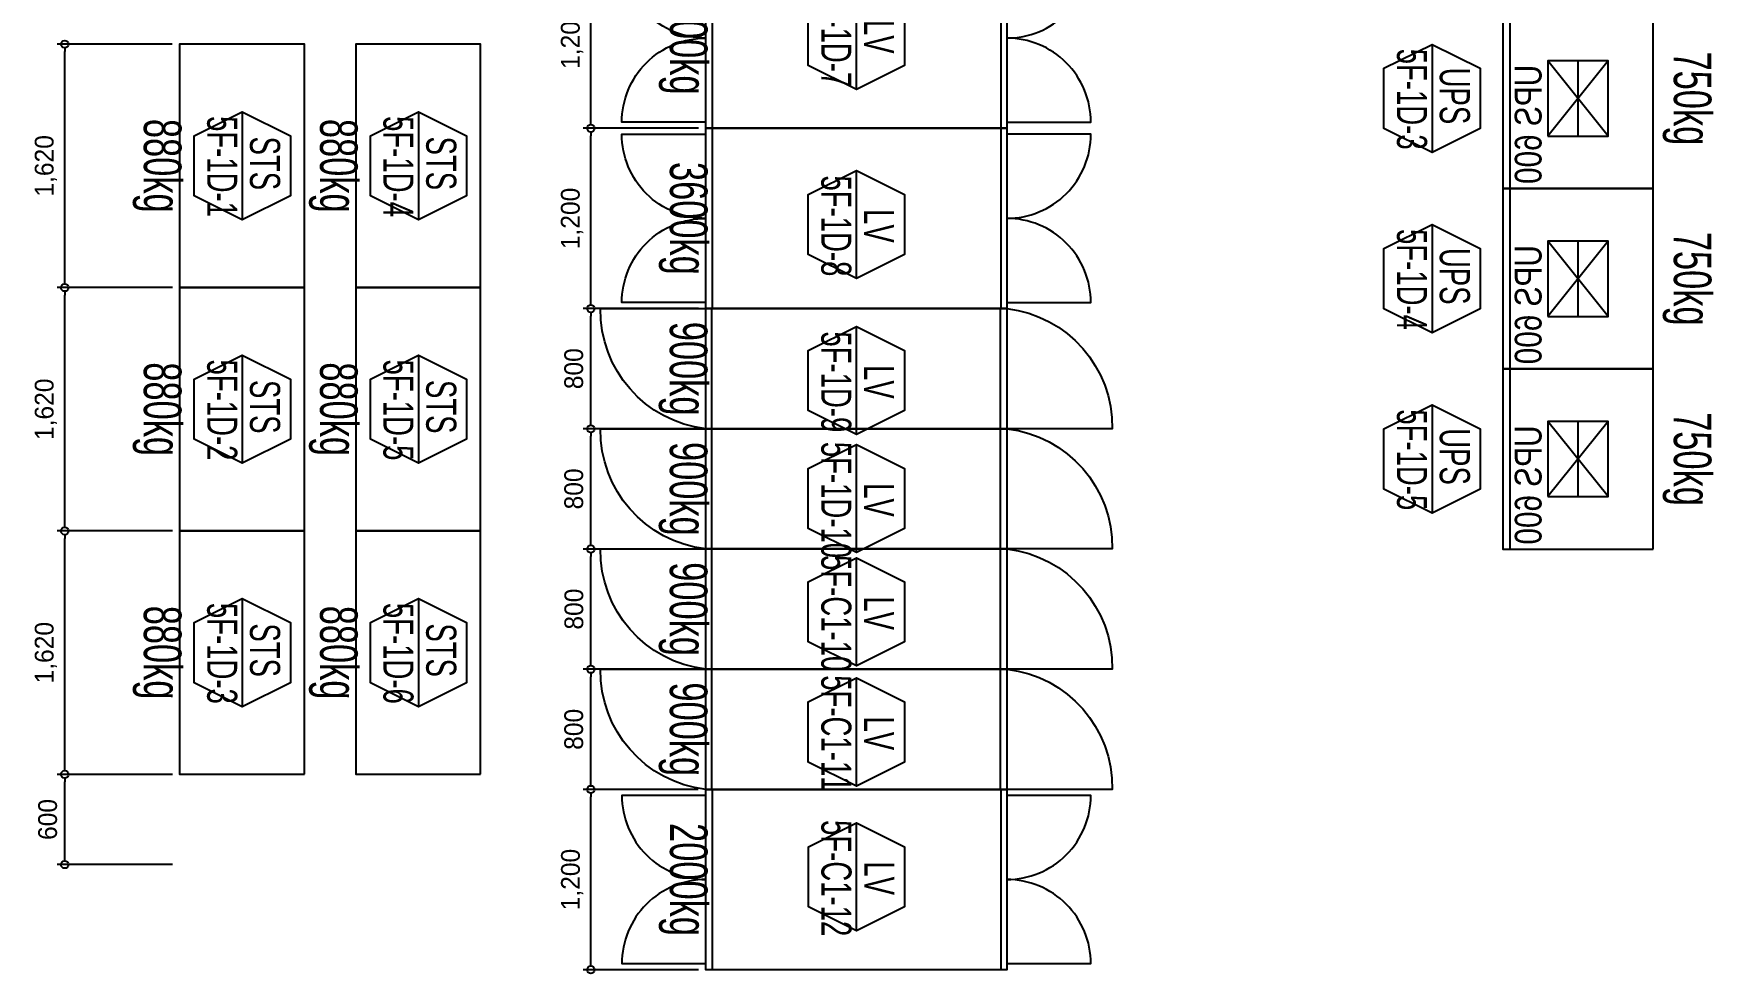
# Model space of a CAD drawing. Header units: millimetres. Extents: x 89978 to 501025, y -351975 to 837171.
# Drawn here: x 328279 to 339451, y 402023 to 408278 of the extents above; entities that cross this region are included whole.
import ezdxf
from ezdxf.enums import TextEntityAlignment as Align

# ---------------------------------------------------------------- set-up
doc = ezdxf.new("R2010")
doc.units = ezdxf.units.MM
doc.header["$LTSCALE"] = 150
doc.layers.get('Defpoints').update_dxf_attribs({"color": 150})
for name, color, linetype in [('------00 Switch Gear', 3, 'Continuous'), ('------00 Switch Gear_Number', 1, 'Continuous'), ('-----36 Dimension', 1, 'Continuous'), ('20251030_전기하중검토', 241, 'Continuous')]:
    doc.layers.add(name, color=color, linetype=linetype)
doc.layers.add('NOPLOT', color=191, linetype='Continuous', plot=False)
doc.styles.add('ELEC', font='')
doc.styles.get('ELEC').set_extended_font_data('Dotum')
doc.dimstyles.new('ELEC', dxfattribs={"dimscale": 100, "dimtxt": 2, "dimasz": 1, "dimexe": 2, "dimexo": 1, "dimgap": 1, "dimtad": 1, "dimdec": 0, "dimrnd": 0.25, "dimzin": 9, "dimdsep": 32, "dimlunit": 6, "dimtxsty": 'ELEC', "dimblk": 'Z_DOT', "dimcen": 3, "dimclrd": 7, "dimclre": 7, "dimclrt": 3, "dimadec": 0, "dimazin": 0, "dimtfac": 1, "dimtdec": 0, "dimtix": 1, "dimtmove": 2, "dimatfit": 1, "dimfxl": 1, "dimarcsym": 0})

# ---------------------------------------------------------------- blocks, each defined once
blk = doc.blocks.new('_DOTBLANK')
at = {"color": 0, "linetype": 'ByBlock'}
blk.add_line((-0.5, 0), (-1, 0), dxfattribs=at)
blk.add_circle((0, 0), 0.5, dxfattribs=at)
blk = doc.blocks.new('*D182')
at = {"layer": '-----36 Dimension', "color": 0, "lineweight": -2, "transparency": 16777216}
for p, q in [((329200, 403348), (328436, 403348)), ((328486, 402798), (328486, 403298)), ((329202, 402748), (328436, 402748))]:
    blk.add_line(p, q, dxfattribs=at)
at = {"layer": 'Defpoints', "color": 0, "transparency": 16777216}
for p in [(328486, 403348), (329250, 403348, 0), (329252, 402748, 0)]:
    blk.add_point(p, dxfattribs=at)
at = {"layer": '-----36 Dimension', "color": 0, "lineweight": -2, "transparency": 16777216, "xscale": 50, "yscale": 50, "zscale": 50}
for p, rotation in [((328486, 403348), 90), ((328486, 402748), 270)]:
    blk.add_blockref('_DOTBLANK', p, dxfattribs=dict(at, rotation=rotation))
at = {"layer": '-----36 Dimension', "color": 0, "transparency": 16777216, "insert": (328373, 403048), "char_height": 125, "attachment_point": 5, "rotation": 90, "style": 'ELEC'}
blk.add_mtext('600', dxfattribs=at)
blk = doc.blocks.new('Z_DOT')
for p, q in [((-2, 0), (2, 0)), ((0, -2), (0, 2))]:
    blk.add_line(p, q)
for radius in [2.5, 1.25]:
    blk.add_circle((0, 0), radius)
blk = doc.blocks.new('STS-R')
blk.add_lwpolyline([(886994, -128588), (888614, -128588), (888614, -129418), (886994, -129418), (886994, -128588)])
blk = doc.blocks.new('*D153')
at = {"layer": '-----36 Dimension', "color": 0, "lineweight": -2, "transparency": 16777216}
for p, q in [((329200, 408208), (328436, 408208)), ((328486, 406638), (328486, 408158)), ((329202, 406588), (328436, 406588))]:
    blk.add_line(p, q, dxfattribs=at)
at = {"layer": 'Defpoints', "color": 0, "transparency": 16777216}
for p in [(328486, 408208), (329250, 408208, 0), (329252, 406588, 0)]:
    blk.add_point(p, dxfattribs=at)
at = {"layer": '-----36 Dimension', "color": 0, "lineweight": -2, "transparency": 16777216, "xscale": 50, "yscale": 50, "zscale": 50}
for p, rotation in [((328486, 408208), 90), ((328486, 406588), 270)]:
    blk.add_blockref('_DOTBLANK', p, dxfattribs=dict(at, rotation=rotation))
at = {"layer": '-----36 Dimension', "color": 0, "transparency": 16777216, "insert": (328361, 407398), "char_height": 125, "attachment_point": 5, "rotation": 90, "style": 'ELEC'}
blk.add_mtext('1,620', dxfattribs=at)
blk = doc.blocks.new('*D154')
at = {"layer": '-----36 Dimension', "color": 0, "lineweight": -2, "transparency": 16777216}
for p, q in [((329200, 406588), (328436, 406588)), ((328486, 405018), (328486, 406538)), ((329202, 404968), (328436, 404968))]:
    blk.add_line(p, q, dxfattribs=at)
at = {"layer": 'Defpoints', "color": 0, "transparency": 16777216}
for p in [(328486, 406588), (329250, 406588, 0), (329252, 404968, 0)]:
    blk.add_point(p, dxfattribs=at)
at = {"layer": '-----36 Dimension', "color": 0, "lineweight": -2, "transparency": 16777216, "xscale": 50, "yscale": 50, "zscale": 50}
for p, rotation in [((328486, 406588), 90), ((328486, 404968), 270)]:
    blk.add_blockref('_DOTBLANK', p, dxfattribs=dict(at, rotation=rotation))
at = {"layer": '-----36 Dimension', "color": 0, "transparency": 16777216, "insert": (328361, 405778), "char_height": 125, "attachment_point": 5, "rotation": 90, "style": 'ELEC'}
blk.add_mtext('1,620', dxfattribs=at)
blk = doc.blocks.new('*D155')
at = {"layer": '-----36 Dimension', "color": 0, "lineweight": -2, "transparency": 16777216}
for p, q in [((329200, 404968), (328436, 404968)), ((328486, 403398), (328486, 404918)), ((329202, 403348), (328436, 403348))]:
    blk.add_line(p, q, dxfattribs=at)
at = {"layer": 'Defpoints', "color": 0, "transparency": 16777216}
for p in [(328486, 404968), (329250, 404968, 0), (329252, 403348, 0)]:
    blk.add_point(p, dxfattribs=at)
at = {"layer": '-----36 Dimension', "color": 0, "lineweight": -2, "transparency": 16777216, "xscale": 50, "yscale": 50, "zscale": 50}
for p, rotation in [((328486, 404968), 90), ((328486, 403348), 270)]:
    blk.add_blockref('_DOTBLANK', p, dxfattribs=dict(at, rotation=rotation))
at = {"layer": '-----36 Dimension', "color": 0, "transparency": 16777216, "insert": (328361, 404158), "char_height": 125, "attachment_point": 5, "rotation": 90, "style": 'ELEC'}
blk.add_mtext('1,620', dxfattribs=at)
blk = doc.blocks.new('*D33')
at = {"layer": '-----36 Dimension', "color": 0, "lineweight": -2, "transparency": 16777216}
for p, q in [((332698, 408848), (331935, 408848)), ((331985, 407698), (331985, 408798)), ((332701, 407648), (331935, 407648))]:
    blk.add_line(p, q, dxfattribs=at)
at = {"layer": 'Defpoints', "color": 0, "transparency": 16777216}
for p in [(331985, 408848), (332748, 408848, 0), (332751, 407648, 0)]:
    blk.add_point(p, dxfattribs=at)
at = {"layer": '-----36 Dimension', "color": 0, "lineweight": -2, "transparency": 16777216, "xscale": 50, "yscale": 50, "zscale": 50}
for p, rotation in [((331985, 408848), 90), ((331985, 407648), 270)]:
    blk.add_blockref('_DOTBLANK', p, dxfattribs=dict(at, rotation=rotation))
at = {"layer": '-----36 Dimension', "color": 0, "transparency": 16777216, "insert": (331860, 408248), "char_height": 125, "attachment_point": 5, "rotation": 90, "style": 'ELEC'}
blk.add_mtext('1,200', dxfattribs=at)
blk = doc.blocks.new('*D34')
at = {"layer": '-----36 Dimension', "color": 0, "lineweight": -2, "transparency": 16777216}
for p, q in [((332698, 407648), (331935, 407648)), ((331985, 406498), (331985, 407598)), ((332701, 406448), (331935, 406448))]:
    blk.add_line(p, q, dxfattribs=at)
at = {"layer": 'Defpoints', "color": 0, "transparency": 16777216}
for p in [(331985, 407648), (332748, 407648, 0), (332751, 406448, 0)]:
    blk.add_point(p, dxfattribs=at)
at = {"layer": '-----36 Dimension', "color": 0, "lineweight": -2, "transparency": 16777216, "xscale": 50, "yscale": 50, "zscale": 50}
for p, rotation in [((331985, 407648), 90), ((331985, 406448), 270)]:
    blk.add_blockref('_DOTBLANK', p, dxfattribs=dict(at, rotation=rotation))
at = {"layer": '-----36 Dimension', "color": 0, "transparency": 16777216, "insert": (331860, 407048), "char_height": 125, "attachment_point": 5, "rotation": 90, "style": 'ELEC'}
blk.add_mtext('1,200', dxfattribs=at)
blk = doc.blocks.new('*D35')
at = {"layer": '-----36 Dimension', "color": 0, "lineweight": -2, "transparency": 16777216}
for p, q in [((332698, 406448), (331935, 406448)), ((331985, 405698), (331985, 406398)), ((332700, 405648), (331935, 405648))]:
    blk.add_line(p, q, dxfattribs=at)
at = {"layer": 'Defpoints', "color": 0, "transparency": 16777216}
for p in [(331985, 406448), (332748, 406448, 0), (332750, 405648)]:
    blk.add_point(p, dxfattribs=at)
at = {"layer": '-----36 Dimension', "color": 0, "lineweight": -2, "transparency": 16777216, "xscale": 50, "yscale": 50, "zscale": 50}
for p, rotation in [((331985, 406448), 90), ((331985, 405648), 270)]:
    blk.add_blockref('_DOTBLANK', p, dxfattribs=dict(at, rotation=rotation))
at = {"layer": '-----36 Dimension', "color": 0, "transparency": 16777216, "insert": (331872, 406048), "char_height": 125, "attachment_point": 5, "rotation": 90, "style": 'ELEC'}
blk.add_mtext('800', dxfattribs=at)
blk = doc.blocks.new('*D36')
at = {"layer": '-----36 Dimension', "color": 0, "lineweight": -2, "transparency": 16777216}
for p, q in [((332698, 405648), (331935, 405648)), ((331985, 404898), (331985, 405598)), ((332700, 404848), (331935, 404848))]:
    blk.add_line(p, q, dxfattribs=at)
at = {"layer": 'Defpoints', "color": 0, "transparency": 16777216}
for p in [(331985, 405648), (332748, 405648, 0), (332750, 404848)]:
    blk.add_point(p, dxfattribs=at)
at = {"layer": '-----36 Dimension', "color": 0, "lineweight": -2, "transparency": 16777216, "xscale": 50, "yscale": 50, "zscale": 50}
for p, rotation in [((331985, 405648), 90), ((331985, 404848), 270)]:
    blk.add_blockref('_DOTBLANK', p, dxfattribs=dict(at, rotation=rotation))
at = {"layer": '-----36 Dimension', "color": 0, "transparency": 16777216, "insert": (331872, 405248), "char_height": 125, "attachment_point": 5, "rotation": 90, "style": 'ELEC'}
blk.add_mtext('800', dxfattribs=at)
blk = doc.blocks.new('UPS 600kV')
at = {"layer": '------00 Switch Gear'}
blk.add_line((800, 850), (-402, 850), dxfattribs=at)
blk.add_lwpolyline([(798, -100), (-402, -100), (-402, 900), (798, 900)], close=True, dxfattribs=at)
at = {"layer": 'NOPLOT'}
for p, q in [((-52, 199), (448, 601)), ((448, 199), (-52, 601)), ((-52, 400), (448, 400))]:
    blk.add_line(p, q, dxfattribs=at)
blk.add_lwpolyline([(448, 601), (448, 199), (-52, 199), (-52, 601)], close=True, dxfattribs=at)
at = {"layer": 'NOPLOT', "style": 'ELEC', "width": 0.85}
blk.add_text('UPS 600', height=178.2, dxfattribs=at).set_placement((-26, 731), align=Align.MIDDLE_LEFT)
blk = doc.blocks.new('*D19')
at = {"layer": '-----36 Dimension', "color": 0, "lineweight": -2, "transparency": 16777216}
for p, q in [((332699, 404848), (331935, 404848)), ((331985, 404098), (331985, 404798)), ((332701, 404048), (331935, 404048))]:
    blk.add_line(p, q, dxfattribs=at)
at = {"layer": 'Defpoints', "color": 0, "transparency": 16777216}
for p in [(331985, 404848), (332749, 404848, 0), (332751, 404048)]:
    blk.add_point(p, dxfattribs=at)
at = {"layer": '-----36 Dimension', "color": 0, "lineweight": -2, "transparency": 16777216, "xscale": 50, "yscale": 50, "zscale": 50}
for p, rotation in [((331985, 404848), 90), ((331985, 404048), 270)]:
    blk.add_blockref('_DOTBLANK', p, dxfattribs=dict(at, rotation=rotation))
at = {"layer": '-----36 Dimension', "color": 0, "transparency": 16777216, "insert": (331873, 404448), "char_height": 125, "attachment_point": 5, "rotation": 90, "style": 'ELEC'}
blk.add_mtext('800', dxfattribs=at)
blk = doc.blocks.new('*D20')
at = {"layer": '-----36 Dimension', "color": 0, "lineweight": -2, "transparency": 16777216}
for p, q in [((332698, 404048), (331935, 404048)), ((331985, 403298), (331985, 403998)), ((332700, 403248), (331935, 403248))]:
    blk.add_line(p, q, dxfattribs=at)
at = {"layer": 'Defpoints', "color": 0, "transparency": 16777216}
for p in [(331985, 404048), (332748, 404048, 0), (332750, 403248)]:
    blk.add_point(p, dxfattribs=at)
at = {"layer": '-----36 Dimension', "color": 0, "lineweight": -2, "transparency": 16777216, "xscale": 50, "yscale": 50, "zscale": 50}
for p, rotation in [((331985, 404048), 90), ((331985, 403248), 270)]:
    blk.add_blockref('_DOTBLANK', p, dxfattribs=dict(at, rotation=rotation))
at = {"layer": '-----36 Dimension', "color": 0, "transparency": 16777216, "insert": (331872, 403648), "char_height": 125, "attachment_point": 5, "rotation": 90, "style": 'ELEC'}
blk.add_mtext('800', dxfattribs=at)
blk = doc.blocks.new('*D21')
at = {"layer": '-----36 Dimension', "color": 0, "lineweight": -2, "transparency": 16777216}
for p, q in [((332699, 403248), (331935, 403248)), ((331985, 402098), (331985, 403198)), ((332701, 402048), (331935, 402048))]:
    blk.add_line(p, q, dxfattribs=at)
at = {"layer": 'Defpoints', "color": 0, "transparency": 16777216}
for p in [(331985, 403248), (332749, 403248, 0), (332751, 402048, 0)]:
    blk.add_point(p, dxfattribs=at)
at = {"layer": '-----36 Dimension', "color": 0, "lineweight": -2, "transparency": 16777216, "xscale": 50, "yscale": 50, "zscale": 50}
for p, rotation in [((331985, 403248), 90), ((331985, 402048), 270)]:
    blk.add_blockref('_DOTBLANK', p, dxfattribs=dict(at, rotation=rotation))
at = {"layer": '-----36 Dimension', "color": 0, "transparency": 16777216, "insert": (331861, 402648), "char_height": 125, "attachment_point": 5, "rotation": 90, "style": 'ELEC'}
blk.add_mtext('1,200', dxfattribs=at)

msp = doc.modelspace()

# ---------------------------------------------------------------- linework, layer by layer
at = {"layer": '------00 Switch Gear'}
for p, q in [((332793, 408848.4, 0), (332793, 407648.4, 0)), ((334711, 408848.4, 0), (334711, 407648.4, 0)), ((332793, 407648.4, 0), (332793, 406448.4, 0)), ((334711, 407648.4, 0), (334711, 406448.4, 0)), ((332790, 405648.4, 0), (332790, 406448.4, 0)), ((334710, 405648.4, 0), (334710, 406448.4, 0)), ((332790, 404848.4, 0), (332790, 405648.4, 0)), ((334710, 404848.4, 0), (334710, 405648.4, 0)), ((332790, 404048.4, 0), (332790, 404848.4, 0)), ((334710, 404048.4, 0), (334710, 404848.4, 0)), ((332790, 403248.4, 0), (332790, 404048.4, 0)), ((334710, 403248.4, 0), (334710, 404048.4, 0)), ((332793, 403248.4, 0), (332793, 402048.4, 0)), ((334711, 403248.4, 0), (334711, 402048.4, 0))]:
    msp.add_line(p, q, dxfattribs=at)
at = {"layer": '------00 Switch Gear', "elevation": 0}
for points in [[(332751, 407688.4), (332191, 407688.4, -0.4142136), (332751, 408248.4, -0.4142136), (332191, 408808.4), (332751, 408808.4)], [(334751, 407688.4), (335311, 407688.4, 0.4142136), (334751, 408248.4, 0.4142136), (335311, 408808.4), (335311, 408808.4), (334751, 408808.4)], [(332751, 406488.4), (332191, 406488.4, -0.4142136), (332751, 407048.4, -0.4142136), (332191, 407608.4), (332751, 407608.4)], [(334751, 406488.4), (335311, 406488.4, 0.4142136), (334751, 407048.4, 0.4142136), (335311, 407608.4), (335311, 407608.4), (334751, 407608.4)], [(332750, 405648.4, -0.3857431), (332050, 406448.4), (332750, 406448.4)], [(334752, 406448.4, -0.3857431), (335452, 405648.4), (334752, 405648.4)], [(332750, 404848.4, -0.3857431), (332050, 405648.4), (332750, 405648.4)], [(334752, 405648.4, -0.3857431), (335452, 404848.4), (334752, 404848.4)], [(332750, 404048.4, -0.3857431), (332050, 404848.4), (332750, 404848.4)], [(334752, 404848.4, -0.3857431), (335452, 404048.4), (334752, 404048.4)], [(332750, 403248.4, -0.3857431), (332050, 404048.4), (332750, 404048.4)], [(334752, 404048.4, -0.3857431), (335452, 403248.4), (334752, 403248.4)], [(332751, 403208.4), (332191, 403208.4, 0.4142136), (332751, 402648.4, 0.4142136), (332191, 402088.4), (332751, 402088.4)], [(334751, 402088.4), (335311, 402088.4, 0.4142136), (334751, 402648.4, 0.4142136), (335311, 403208.4), (335311, 403208.4), (334751, 403208.4)]]:
    msp.add_lwpolyline(points, format="xyb", dxfattribs=at)
for points in [[(334751, 408848.4), (334751, 407648.4), (332751, 407648.4), (332751, 408848.4)], [(334751, 407648.4), (334751, 406448.4), (332751, 406448.4), (332751, 407648.4)], [(332750, 405648.4), (332750, 406448.4), (334752, 406448.4), (334752, 405648.4)], [(332750, 404848.4), (332750, 405648.4), (334752, 405648.4), (334752, 404848.4)], [(332750, 404048.4), (332750, 404848.4), (334752, 404848.4), (334752, 404048.4)], [(332750, 403248.4), (332750, 404048.4), (334752, 404048.4), (334752, 403248.4)], [(334751, 403248.4), (334751, 402048.4), (332751, 402048.4), (332751, 403248.4)]]:
    msp.add_lwpolyline(points, close=True, dxfattribs=at)
at = {"layer": '------00 Switch Gear_Number', "elevation": 0}
for points in [[(333751, 407906.5), (333751, 408626.5), (334071, 408466.9), (334071, 408066.2), (333751, 407906.5), (333431, 408066.2), (333431, 408466.9), (333751, 408626.5)], [(333751, 406647.5), (333751, 407367.5), (334071, 407207.9), (334071, 406807.2), (333751, 406647.5), (333431, 406807.2), (333431, 407207.9), (333751, 407367.5)], [(333751, 405609.6), (333751, 406329.6), (334071, 406170), (334071, 405769.3), (333751, 405609.6), (333431, 405769.3), (333431, 406170), (333751, 406329.6)], [(333751, 404823.8), (333751, 405543.8), (334071, 405384.2), (334071, 404983.5), (333751, 404823.8), (333431, 404983.5), (333431, 405384.2), (333751, 405543.8)], [(333751, 404070.2), (333751, 404790.2), (334071, 404630.6), (334071, 404229.9), (333751, 404070.2), (333431, 404229.9), (333431, 404630.6), (333751, 404790.2)], [(333751, 403270.2), (333751, 403990.2), (334071, 403830.6), (334071, 403429.9), (333751, 403270.2), (333431, 403429.9), (333431, 403830.6), (333751, 403990.2)], [(333752, 402306.5), (333752, 403026.5), (334072, 402866.9), (334072, 402466.2), (333752, 402306.5), (333432, 402466.2), (333432, 402866.9), (333752, 403026.5)]]:
    msp.add_lwpolyline(points, dxfattribs=at)
at = {"layer": '------00 Switch Gear_Number', "color": 1, "elevation": 0}
for points in [[(337580, 408206.8), (337580, 407486.8), (337260, 407646.5), (337260, 408047.2), (337580, 408206.8), (337900, 408047.2), (337900, 407646.5), (337580, 407486.8)], [(329667, 407758.4), (329667, 407038.4), (329347, 407198.1), (329347, 407598.8), (329667, 407758.4), (329987, 407598.8), (329987, 407198.1), (329667, 407038.4)], [(330839, 407758.4), (330839, 407038.4), (330519, 407198.1), (330519, 407598.8), (330839, 407758.4), (331159, 407598.8), (331159, 407198.1), (330839, 407038.4)], [(337580, 407006.8), (337580, 406286.8), (337260, 406446.5), (337260, 406847.2), (337580, 407006.8), (337900, 406847.2), (337900, 406446.5), (337580, 406286.8)], [(329667, 406138.4), (329667, 405418.4), (329347, 405578.1), (329347, 405978.8), (329667, 406138.4), (329987, 405978.8), (329987, 405578.1), (329667, 405418.4)], [(330839, 406138.4), (330839, 405418.4), (330519, 405578.1), (330519, 405978.8), (330839, 406138.4), (331159, 405978.8), (331159, 405578.1), (330839, 405418.4)], [(337580, 405806.8), (337580, 405086.8), (337260, 405246.5), (337260, 405647.2), (337580, 405806.8), (337900, 405647.2), (337900, 405246.5), (337580, 405086.8)], [(329667, 404518.4), (329667, 403798.4), (329347, 403958.1), (329347, 404358.8), (329667, 404518.4), (329987, 404358.8), (329987, 403958.1), (329667, 403798.4)], [(330839, 404518.4), (330839, 403798.4), (330519, 403958.1), (330519, 404358.8), (330839, 404518.4), (331159, 404358.8), (331159, 403958.1), (330839, 403798.4)]]:
    msp.add_lwpolyline(points, dxfattribs=at)

# ---------------------------------------------------------------- block references
at = {"layer": '------00 Switch Gear', "xscale": -1}
for name, p, rotation in [('UPS 600kV', (338950, 408044.4, 0), 90), ('STS-R', (458668, -480405.3, 0), 270), ('STS-R', (459840, -480405.3, 0), 270), ('UPS 600kV', (338950, 406844.4, 0), 90), ('STS-R', (458668, -482025.3, 0), 270), ('STS-R', (459840, -482025.3, 0), 270), ('UPS 600kV', (338950, 405644.4, 0), 90), ('STS-R', (458668, -483645.3, 0), 270), ('STS-R', (459840, -483645.3, 0), 270)]:
    msp.add_blockref(name, p, dxfattribs=dict(at, rotation=rotation))

# ---------------------------------------------------------------- texts
at = {"layer": '------00 Switch Gear_Number', "color": 0, "style": 'ELEC', "width": 0.7}
for s, p in [('5F-1D-7', (333617.6, 408257.3, 0)), ('LV', (333902.2, 408257.3, 0)), ('5F-1D-3', (337446.6, 407841.8, 0)), ('UPS', (337731.2, 407863.2, 0)), ('5F-1D-1', (329533.6, 407393.4, 0)), ('5F-1D-4', (330705.6, 407393.4, 0)), ('STS', (329818.2, 407414.8, 0)), ('STS', (330990.2, 407414.8, 0)), ('5F-1D-8', (333617.6, 406998.3, 0)), ('LV', (333902.2, 406998.3, 0)), ('5F-1D-4', (337446.6, 406641.8, 0)), ('UPS', (337731.2, 406663.2, 0)), ('5F-1D-9', (333617.6, 405960.4, 0)), ('5F-1D-2', (329533.6, 405773.4, 0)), ('5F-1D-5', (330705.6, 405773.4, 0)), ('LV', (333902.2, 405960.4, 0)), ('STS', (329818.2, 405794.8, 0)), ('STS', (330990.2, 405794.8, 0)), ('5F-1D-5', (337446.6, 405441.8, 0)), ('5F-1D-10', (333617.6, 405174.6, 0)), ('UPS', (337731.2, 405463.2, 0)), ('LV', (333902.2, 405174.6, 0)), ('5F-C1-10', (333617.6, 404421, 0)), ('5F-1D-3', (329533.6, 404153.4, 0)), ('5F-1D-6', (330705.6, 404153.4, 0)), ('LV', (333902.2, 404421, 0)), ('STS', (329818.2, 404174.8, 0)), ('STS', (330990.2, 404174.8, 0)), ('5F-C1-11', (333617.6, 403621, 0)), ('LV', (333902.2, 403621, 0)), ('5F-C1-12', (333618.6, 402657.3, 0)), ('LV', (333903.2, 402657.3, 0))]:
    msp.add_text(s, height=200, rotation=270, dxfattribs=at).set_placement(p, align=Align.MIDDLE_CENTER)
at = {"layer": '20251030_전기하중검토', "style": 'ELEC', "width": 0.7}
for s, p in [('2000kg', (332604.9, 408248.4, 0)), ('750kg', (339281.6, 407847.1, 0)), ('880kg', (329106, 407398.7, 0)), ('880kg', (330278, 407398.7, 0)), ('3600kg', (332604.9, 407048.4, 0)), ('750kg', (339281.6, 406647.1, 0)), ('900kg', (332604, 406048.4, 0)), ('880kg', (329106, 405778.7, 0)), ('880kg', (330278, 405778.7, 0)), ('750kg', (339281.6, 405447.1, 0)), ('900kg', (332604, 405248.4, 0)), ('900kg', (332604, 404448.4, 0)), ('880kg', (329106, 404158.7, 0)), ('880kg', (330278, 404158.7, 0)), ('900kg', (332604, 403648.4, 0)), ('2000kg', (332604.9, 402648.4, 0))]:
    msp.add_text(s, height=250, rotation=270, dxfattribs=at).set_placement(p, align=Align.MIDDLE)

# ---------------------------------------------------------------- dimensions: what is measured, and where the dimension line sits
at = {"layer": '-----36 Dimension'}
for base, p1, p2, picture, middle in [((331984.7, 408848.4, 0), (332751, 407648.4, 0), (332748.4, 408848.4, 0), '*D33', (331860, 408248.4, 0)), ((328485.7, 408208.4, 0), (329252, 406588.4, 0), (329250, 408208.4, 0), '*D153', (328361, 407398.4, 0)), ((331984.7, 407648.4, 0), (332751, 406448.4, 0), (332748.4, 407648.4, 0), '*D34', (331860, 407048.4, 0)), ((328485.7, 406588.4, 0), (329252, 404968.4, 0), (329250, 406588.4, 0), '*D154', (328361, 405778.4, 0)), ((331984.7, 406448.4, 0), (332750, 405648.4, 0), (332748.4, 406448.4, 0), '*D35', (331872.1, 406048.4, 0)), ((331984.7, 405648.4, 0), (332750, 404848.4, 0), (332748.4, 405648.4, 0), '*D36', (331872.1, 405248.4, 0)), ((328485.7, 404968.4, 0), (329252, 403348.4, 0), (329250, 404968.4, 0), '*D155', (328361, 404158.4, 0)), ((331985.5, 404848.4, 0), (332750.8, 404048.4, 0), (332749.2, 404848.4, 0), '*D19', (331872.9, 404448.4, 0)), ((331984.7, 404048.4, 0), (332750, 403248.4, 0), (332748.4, 404048.4, 0), '*D20', (331872.1, 403648.4, 0)), ((328485.7, 403348.4, 0), (329252, 402748.4, 0), (329250, 403348.4, 0), '*D182', (328373.1, 403048.4, 0)), ((331985.5, 403248.4, 0), (332750.8, 402048.4, 0), (332749.2, 403248.4, 0), '*D21', (331860.8, 402648.4, 0))]:
    dim = msp.add_linear_dim(base=base, p1=p1, p2=p2, angle=270, dimstyle='ELEC', override={"dimscale": 50, "dimtxt": 2.5, "dimexe": 1, "dimtad": 2, "dimtxsty": 'ELEC', "dimblk1": 'DOTBLANK', "dimblk2": 'DOTBLANK', "dimsah": 1, "dimclrd": 0, "dimclre": 0, "dimclrt": 0}, dxfattribs=at)
    dim.commit()
    dim.dimension.update_dxf_attribs({"geometry": picture, "text_midpoint": middle})

doc.saveas('drawing.dxf')
